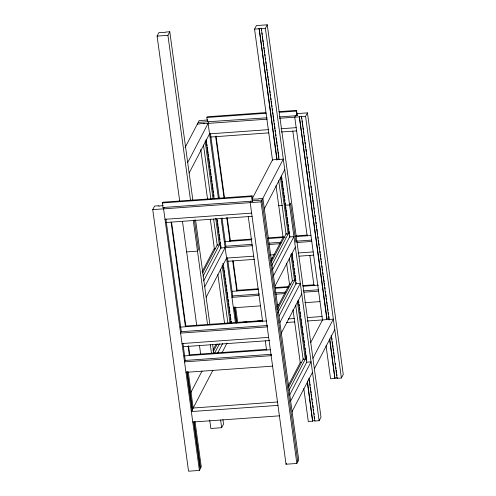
<?xml version="1.0" encoding="UTF-8"?>
<svg xmlns="http://www.w3.org/2000/svg" width="496" height="496" viewBox="0 0 496 496"><rect width="100%" height="100%" fill="white"/><g stroke="black" fill="none" stroke-linecap="round" stroke-linejoin="round"><path stroke-width="0.74" d="M179.738 201.401L157.096 36.103L158.956 32.544L165.218 32.525L165.453 32.079L169.781 31.769L192.814 199.894M190.569 200.626L167.927 35.334L169.781 31.769M193.731 422.208L200.142 468.999L199.398 470.425L188.567 471.2L152.737 209.622L154.591 206.063L158.925 205.753L158.695 206.193L163.258 205.443M185.107 147.529L199.15 120.609L207.812 119.989M162.93 207.359L162.328 202.945L162.7 202.232L252.03 195.839L252.737 200.992M207.483 121.904L206.882 117.49L207.254 116.777L265.782 112.592M272.533 160.406L254.553 29.134L256.407 25.575L267.239 24.8L320.986 417.167L319.133 420.726L314.799 421.036L308.927 378.181M164.306 207.421L163.568 208.847L199.398 470.425M187.699 162.558L208.859 121.966M276.867 160.096L259.117 28.377L261.28 28.222L278.926 159.173M189.131 173.023L209.554 133.858L268.708 129.623M319.133 420.726L265.385 28.359L267.239 24.8M202.132 271.783L214.309 248.415L215.754 248.316M202.672 272.955L217.539 244.441M203.069 276.198L220.41 242.928M203.614 280.934L220.807 247.95L252.737 245.669M252.365 201.705L251.664 196.552L252.03 195.839M296.819 115.512L296.217 111.098L296.589 110.385L278.876 111.656M165.881 218.928L181.331 331.694L180.587 333.095L267.214 326.901L267.71 325.953M204.718 286.812L225.885 246.221L221.997 217.856M171.579 222.177L185.808 326.046L185.436 326.759L171.108 222.127M250.933 201.227L250.195 202.653L286.025 464.231L296.85 463.456L298.71 459.897L262.88 198.313L258.546 198.623L258.317 199.07L252.049 199.088L272.471 159.923L279.198 159.018L278.969 159.458L283.297 159.148L261.02 201.878L296.85 463.456M295.492 115.773L294.748 117.199L322.592 320.478M252.662 200.415L252.29 201.128L162.955 207.52M297.216 114.967L296.844 115.68L279.391 116.926M326.821 319.399L299.311 116.442L301.475 116.287L301.791 118.587M206.15 297.271L226.573 258.106L253.462 256.184M329.09 320.013L301.475 116.287M331.192 335.352L337.075 378.312L341.409 378.002L305.573 116.424L307.433 112.865L296.602 113.64M264.312 208.779L284.729 169.613M190.6 392.981L202.064 370.989M212.877 350.257L216.107 344.069M213.423 351.428L217.316 343.964M214.526 353.313L219.48 343.809M231.161 321.402L230.101 323.442L222.158 265.317M217.583 353.226L222.599 343.604M192.076 410.149L191.332 411.568L277.965 405.375M192.448 409.436L212.896 370.221M221.917 352.916L226.994 343.176M270.903 260.778L283.086 237.417L285.25 237.262M271.448 261.956L286.316 233.442M271.486 265.875L289.187 231.93M272.385 269.936L289.583 236.952L293.911 236.642L273.494 275.807M296.8 240.603L295.87 242.383L290.495 203.143L289.571 204.929L285.237 205.239L285.219 202.945M274.927 286.273L295.349 247.107M277.667 306.85L289.49 284.177L290.935 284.072M277.5 309.392L292.721 280.197M277.89 312.635L295.591 278.684L295.895 280.891M279.149 316.002L295.988 283.712L300.316 283.402L279.899 322.567M209.69 420.031L210.843 428.476L221.675 427.701L223.529 424.136L222.902 419.548M281.331 333.027L301.754 293.861M271.647 354.727L271.157 355.675L184.524 361.869L185.268 360.443L271.132 354.305M288.356 385.435L300.458 362.235M310.694 342.593L322.518 319.92M288.598 387.19L303.465 358.67M288.994 390.426L306.342 357.157M289.54 395.163L306.739 362.185L311.066 361.875L290.65 401.041M312.926 358.31L333.343 319.145L329.015 319.455L329.245 319.009L327.081 319.164L326.845 319.61L307.185 321.017M292.082 411.5L312.499 372.335M314.359 368.776L334.775 329.611M286.025 464.231L286.521 463.283M303.794 388.597L308.301 421.501L312.635 421.191L307.415 380.953M326.058 345.793L330.578 378.777L334.912 378.467L329.784 338.898M314.799 421.036L315.028 420.596L312.864 420.751M337.075 378.312L337.305 377.865L335.141 378.02M341.409 378.002L343.263 374.443L307.433 112.865M157.096 36.103L167.927 35.334M254.553 29.134L258.887 28.824M261.051 28.669L265.385 28.359M206.882 117.49L266.178 113.249M279.273 112.313L296.217 111.098M198.22 122.388L267.127 117.8M197.29 124.167L204.017 123.256L203.788 123.702L267.146 119.17M279.415 118.296L299.076 116.889M301.246 116.734L305.573 116.424M280.996 128.749L296.18 127.658M210.329 137.051L268.869 132.866M281.189 131.986L296.62 130.882M162.328 202.945L251.664 196.552M252.476 200.775L261.95 200.099L297.78 461.677M152.737 209.622L261.02 201.878M278.74 205.704L282.348 205.443M165.001 219.313L251.627 213.113M165.776 222.506L252.067 216.337M229.667 240.641L251.999 239.041M268.169 237.888L283.569 236.784M295.895 235.904L307.446 235.079M224.663 241.682L251.627 239.754M267.797 238.601L283.204 237.497M295.523 236.617L310.949 235.513M225.885 246.221L251.949 244.354M268.813 243.152L281.077 242.271M296.41 241.174L311.742 240.076M268.838 244.516L280.333 243.697M297.203 242.488L311.767 241.447M186.657 251.906L197.489 251.131L198.419 249.352L194.382 219.926M270.363 254.975L274.201 254.702M298.015 252.997L313.199 251.912M228.11 261.249L254.312 259.371M271.256 258.162L272.794 258.05M298.983 256.178L313.639 255.13M236.474 290.34L258.038 288.796M274.976 287.587L288.071 286.651M302.703 285.603L314.253 284.778M232.233 291.332L258.435 289.453M275.379 288.244L288.467 287.308M303.099 286.26L318.519 285.157M259.52 293.998L232.692 295.92L231.948 297.346L258.782 295.424M275.621 292.851L285.584 292.138M303.217 290.873L318.55 289.776M275.646 294.215L284.847 293.558M304.011 292.187L318.575 291.146M233.38 307.805L260.27 305.883M277.171 304.674L278.709 304.563M304.829 302.696L320.007 301.611M185.882 326.039L262.892 320.528M237.745 322.555L240.045 322.394M243.114 322.171L246.946 321.898M250.009 321.681L253.847 321.408M256.909 321.185L261.51 320.856M288.343 318.94L294.475 318.5M307.508 317.564L322.071 316.522M180.11 327.137L266.395 320.968M286.483 322.499L294.915 321.898M181.325 331.675L267.189 325.531M182.02 343.561L268.646 337.367M183.557 346.704L269.849 340.529M189.05 354.869L266.836 349.302M184.053 355.911L270.339 349.742M300.241 362.65L301.686 362.545M185.963 372.335L272.589 366.135M193.192 408.01L277.518 401.977M192.77 422.034L279.397 415.84M302.107 120.888L302.318 122.425M302.529 123.957L302.839 126.263M303.05 127.794L303.261 129.326M303.577 131.632L303.788 133.164M304.104 135.464L304.315 137.001M304.525 138.533L304.835 140.833M305.046 142.371L305.257 143.902M305.573 146.202L305.784 147.74M305.995 149.271L306.311 151.571M306.522 153.109L306.726 154.64M307.043 156.947L307.253 158.478M307.57 160.778L307.78 162.316M307.991 163.847L308.307 166.148M308.518 167.685L308.729 169.217M309.039 171.517L309.25 173.054M309.461 174.586L309.777 176.886M310.515 182.255L310.725 183.793M311.035 186.093L311.246 187.624M311.457 189.162L311.773 191.462M311.984 193L312.195 194.531M312.511 196.831L312.722 198.369M312.926 199.9L313.243 202.201M313.453 203.738L313.77 206.038M313.98 207.57L314.191 209.107M314.507 211.408L314.718 212.939M315.028 215.245L315.239 216.777M315.45 218.308L315.661 219.846M315.977 222.146L316.188 223.684M316.398 225.215L316.715 227.515M316.919 229.053L317.235 231.353M317.446 232.884L317.657 234.422M317.973 236.722L318.184 238.254M318.5 240.554L318.711 242.091M318.916 243.623L319.126 245.16M319.443 247.461L319.653 248.992M319.97 251.298L320.18 252.83M320.391 254.367L320.707 256.668M320.912 258.199L321.123 259.737M321.334 261.268L321.65 263.568M321.966 265.868L322.177 267.406M322.388 268.937L322.598 270.475M322.915 272.775L323.119 274.307M323.435 276.613L323.646 278.144M323.857 279.676L324.173 281.982M324.384 283.514L324.595 285.051M324.911 287.351L325.116 288.883M325.432 291.183L325.643 292.721M325.853 294.252L326.17 296.552M326.38 298.09L326.591 299.621M326.907 301.921L327.112 303.459M327.323 304.99L327.639 307.297M327.85 308.828L328.061 310.36M328.377 312.666L328.588 314.197M328.904 316.498L329.108 318.035M331.843 337.974L332.053 339.512M332.37 341.812L332.58 343.35M332.791 344.881L333.101 347.181M333.312 348.719L333.523 350.25M333.839 352.551L334.05 354.088M334.261 355.62L334.577 357.92M335.308 363.289L335.519 364.827M335.835 367.127L336.046 368.658M336.257 370.196L336.573 372.496M336.784 374.034L336.995 375.565M299.311 116.442L327.05 318.953M329.549 339.345L334.912 378.467M296.589 110.385L297.29 115.537M292.814 131.155L307.142 235.786M309.833 255.403L313.956 285.485M261.386 28.991L261.597 30.529M261.913 32.829L262.124 34.367M262.44 36.667L262.651 38.204M262.861 39.742L263.178 42.042M263.388 43.58L263.599 45.111M263.909 47.418L264.12 48.955M264.331 50.487L264.647 52.793M264.858 54.324L265.069 55.862M265.385 58.162L265.596 59.7M265.912 62L266.123 63.538M266.327 65.075L266.643 67.375M266.854 68.913L267.065 70.444M267.381 72.751L267.592 74.288M267.803 75.82L268.119 78.126M268.33 79.658L268.541 81.195M268.857 83.495L269.061 85.033M269.378 87.339L269.588 88.871M269.799 90.408L270.115 92.709M270.326 94.246L270.537 95.784M270.853 98.084L271.064 99.622M271.275 101.153L271.591 103.459M271.796 104.991L272.006 106.528M272.323 108.829L272.533 110.366M272.85 112.673L273.06 114.204M273.271 115.742L273.587 118.042M273.798 119.579L274.009 121.117M274.325 123.417L274.53 124.955M274.741 126.486L275.057 128.793M275.268 130.324L275.478 131.862M275.795 134.162L276.005 135.699M276.322 138.006L276.532 139.537M276.743 141.075L277.059 143.375M277.264 144.913L277.475 146.45M277.791 148.75L278.002 150.288M278.213 151.819L278.529 154.126M278.74 155.657L278.95 157.195M281.666 177.01L282.001 179.459M282.212 180.99L282.497 183.117M282.708 184.642L282.943 186.366M283.154 187.903L283.47 190.204M283.755 192.268L283.997 194.041M284.171 195.319L284.487 197.606M284.692 199.132L284.946 200.954M285.677 206.324L285.994 208.618M286.155 209.808L286.471 212.096M286.62 213.206L286.936 215.506M287.203 217.44L287.463 219.331M287.668 220.863L287.934 222.778M288.139 224.304L288.455 226.591M288.666 228.117L288.926 230.045M289.137 231.576L289.453 233.87M289.664 235.402L289.893 237.082M292.175 253.766L292.392 255.316M292.597 256.823L292.913 259.123M293.111 260.592L293.434 262.948M293.632 264.362L293.855 266.011M294.147 268.131L294.382 269.836M294.587 271.368L294.903 273.662M295.114 275.193L295.387 277.177M296.093 282.367L296.298 283.836M298.573 300.446L298.89 302.746M299.094 304.271L299.324 305.951M299.534 307.477L299.851 309.771M300.142 311.928L300.371 313.59M300.564 314.985L300.793 316.653M301.091 318.816L301.314 320.472M301.506 321.873L301.841 324.291M302.045 325.822L302.362 328.116M302.554 329.53L302.783 331.173M302.988 332.698L303.304 334.992M303.602 337.181L303.831 338.818M304.023 340.244L304.339 342.538M304.55 344.069L304.773 345.693M305.071 347.894L305.294 349.519M305.505 351.044L305.815 353.338M306.013 354.783L306.33 357.077M306.54 358.608L306.751 360.139M309.473 380.035L309.789 382.329M310 383.861L310.211 385.392M310.521 387.686L310.732 389.217M310.942 390.749L311.259 393.043M311.463 394.574L311.779 396.868M311.99 398.4L312.201 399.931M312.517 402.225L312.722 403.756M312.933 405.288L313.249 407.582M313.46 409.113L313.67 410.645M313.98 412.939L314.191 414.47M314.507 416.764L314.718 418.295M281.238 176.061L289.639 237.379M291.84 253.45L296.031 284.059M298.239 300.13L306.726 362.111M280.426 177.456L288.157 233.901L286.025 234.056L278.709 180.662M290.935 254.305L294.55 280.686L292.38 280.841L289.286 258.23M297.34 301.072L305.294 359.166L303.13 359.321L295.697 305.046M259.117 28.377L277.097 159.65M307.284 382.162L312.635 421.191M276.005 185.74L283.142 237.838M286.601 263.097L289.54 284.524M293 309.777L300.229 362.576M248.26 216.609L262.589 321.241M265.279 340.857L266.532 350.009M216.033 135.96L224.502 197.823M227.224 217.676L230.361 240.591L229.995 241.304L226.746 217.626M233.151 260.958L237.169 290.29L236.803 291.003L232.68 260.921M215.661 136.673L224.136 198.536M235.612 307.005L237.714 322.344M234.664 306.894L236.871 323.001M210.44 133.474L219.368 198.679M227.459 257.746L232.822 296.868M234.292 307.607L236.394 322.946M208.122 123.392L218.42 198.567M221.148 218.513L235.439 322.84M206.293 139.829L206.603 142.116M206.857 143.97L207.13 145.936M207.334 147.467L207.595 149.339M207.805 150.871L208.115 153.177M208.277 154.337L208.593 156.631M208.797 158.156L209.114 160.45M209.275 161.615L209.591 163.916M209.802 165.447L210.056 167.319M210.323 169.285L210.577 171.139M210.788 172.67L211.06 174.654M211.271 176.185L211.587 178.492M211.798 180.023L212.046 181.834M212.319 183.861L212.567 185.653M212.741 186.93L213.057 189.23M213.268 190.762L213.509 192.522M213.795 194.599L214.03 196.342M217.26 219.914L217.484 221.545M217.694 223.076L218.004 225.364M218.203 226.815L218.531 229.183M218.73 230.652L218.947 232.24M219.257 234.484L219.474 236.059M219.678 237.553L219.995 239.878M220.305 242.16L220.515 243.691M220.714 245.136L221.018 247.343M223.727 267.133L223.987 269.006M224.149 270.19L224.459 272.484M224.669 274.015L224.986 276.309M225.196 277.834L225.457 279.744M225.668 281.282L225.928 283.185M226.139 284.716L226.449 287.01M226.715 288.951L226.926 290.482M227.137 292.02L227.453 294.32M227.664 295.852L227.918 297.712M228.129 299.237L228.439 301.531M228.65 303.062L228.923 305.059M229.133 306.596L229.45 308.896M229.592 309.938L229.908 312.232M230.187 314.266L230.429 316.051M230.603 317.335L230.919 319.635M231.13 321.166L231.365 322.877M205.995 139.81L214.086 198.877M216.82 218.823L220.918 248.738M222.915 263.314L231.111 323.15M205.139 141.069L212.989 198.344M215.704 218.203L219.368 244.931L217.205 245.086L213.646 219.12M203.496 145.037L210.924 199.262M220.522 269.291L227.85 322.797M200.756 149.482L207.588 199.342M210.323 219.288L214.421 249.203M217.887 274.517L224.614 323.615M195.542 219.815L209.901 324.657M212.629 344.553L213.888 353.735M193.297 220.522L207.582 324.83M210.316 344.788L211.476 353.233M220.621 420.019L221.675 427.701M182.466 221.297L196.757 325.605M199.491 345.563L200.644 354.008M188.499 345.662L189.751 354.82L189.379 355.533L188.127 346.375M188.226 371.746L193.161 407.799M195.052 421.606L201.252 466.866L200.508 468.292L194.103 421.495M187.271 371.634L192.522 409.987M182.906 343.201L185.324 360.84M186.794 371.578L192.157 410.7"/></g></svg>
